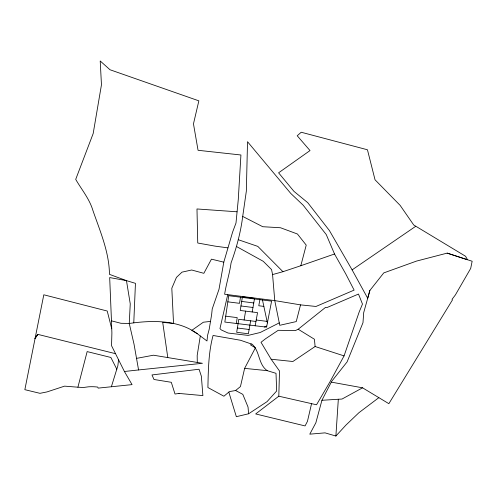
<?xml version="1.0" encoding="UTF-8"?>
<svg xmlns="http://www.w3.org/2000/svg" width="497" height="497" viewBox="0 0 497 497"><rect width="100%" height="100%" fill="white"/><g stroke="black" fill="none" stroke-linecap="round" stroke-linejoin="round"><path stroke-width="0.75" d="M118.547 359.735L117.864 365.724L111.371 386.759M278.805 396.196L279.5 370.998L271.151 359.225L261.018 342.296L265.51 338.78L278.233 330.3L295.435 330.573L298.188 329.231L325.566 307.363L326.964 307.556L358.486 294.056L362.475 304.071L359.163 312.029L344.061 355.895L330.095 381.603L316.533 404.782L278.805 396.196L255.669 413.945L305.065 425.923L307.45 421.357L311.563 403.651M136.712 358.343L153.48 355.206L202.428 363.301L138.57 369.948L134.022 344.154L129.257 323.454L130.251 303.878L126.468 280.631L109.682 277.562L111.465 320.845L120.939 323.292L129.257 323.454L133.774 322.857L135.451 283.352L126.468 280.631L109.464 274.35C109.197 252.029 100.059 231.155 92.889 210.405C89.503 198.93 81.62 189.612 75.706 179.38L93.181 133.525L101.463 84.776L100.208 60.969L109.992 69.742L198.856 100.841L193.47 123.846L198.054 150.293L240.921 154.989L238.268 199.651L235.994 223.023L232.596 232.118L223.793 262.167L219.015 289.235L212.219 308.991L211.641 314.533L209.212 329.169L207.616 335.239L206.976 340.979L197.228 333.667L191.799 330.356L203.372 322.218L210.337 321.422M335.885 436.031L338.327 399.253L342.011 399.048L362.562 387.815L388.853 403.682L452.475 299.896L452.015 299.374L455.389 294.926L470.696 268.411L472.15 261.248L447.163 253.122L416.548 261.074L383.752 272.909L369.88 290.453L363.692 312.656L362.984 322.69L347.099 361.897L331.704 381.317L321.926 400.29L315.856 422.792L309.786 434.161L325.038 432.862L335.885 436.031L345.974 425.065L358.94 412.69L378.838 397.668M242.704 216.431C240.703 232.31 236.529 247.866 231.068 262.894C229.645 273.462 226.197 283.675 224.638 294.243L274.76 300.61L300.542 304.872L315.993 306.463L354.125 290.105L345.757 273.909L334.524 253.998L326.262 234.578L303.176 205.211L290.764 193.432L247.518 141.713L246.344 191.121L242.704 216.431L262.758 226.719L280.513 227.75L297.43 234L306.22 245.114L300.822 265.727L282.948 271.697L272.567 274.58L274.76 300.61L279.761 325.299L296.237 321.584L300.542 304.872M200.31 335.978L197.185 355.43L197.284 362.456M236.28 323.491L237.224 317.62L225.713 316.179M240.492 297.2L239.517 303.319L227.837 301.841M244.102 319.987L245.586 311.134M250.637 320.807L248.376 333.773L236.684 332.313L238.79 319.316L255.943 321.472M252.184 311.967L254.557 298.393L242.43 296.852L240.225 310.457L257.539 312.638L255.154 325.858M259.881 299.66L258.782 305.754L263.851 306.394M227.732 294.64L219.96 328.598L221.277 329.927L228.036 333.033L248.09 335.4L260.18 332.518L279.271 322.882M251.159 343.918L250.668 345.024L255.421 347.782L244.623 368.37L240.455 386.554L235.615 390.512L229.421 391.605L223.905 396.221L207.901 387.53C208.305 370.141 208.479 352.317 213.076 335.469L240.523 340.265L252.215 344.284C259.993 351.329 258.167 364.313 267.175 370.65L276.009 373.322L276.674 390.971L267.044 401.651L248.606 413.777L236.342 416.685L228.819 392.108M111.744 328.815L107.228 311.029L43.804 294.789L24.85 389.673L39.977 393.326L46.991 391.922L64.56 386.144L77.905 387.2L87.155 351.596L110.868 357.467L116.82 369.228M369.88 290.453L367.705 298.268L352.112 269.877L329.412 230.558L307.749 202.689L293.932 191.339L278.593 172.819L310.016 150.566L297.212 135.756L301.225 132.245L367.445 149.771L375.036 179.796L400.147 205.385L413.709 224.973L465.602 256.29L467.491 259.745L447.163 253.122M37.834 334.375L34.989 338.451L37.834 334.375L115.521 353.678M352.112 269.877L415.585 226.39M344.061 355.895L315.11 346.515L292.863 361.505L271.151 359.225M264.379 327.014L266.79 326.057M300.822 265.727L334.524 253.998M111.465 320.845L111.893 332.971L111.545 345.713L124.412 371.495L138.57 369.948M133.774 322.857C155.101 320.211 179.181 320.484 197.228 333.667M321.926 400.29L338.327 399.253M236.994 211.79L196.98 208.964L197.744 243.008L215.164 246.145L227.874 247.86M77.905 387.2L83.341 387.511L88.323 386.828A32.392 21.141 11.4 0 1 97.058 387.008L97.791 387.101L98.114 388.12L132.053 384.628L124.412 371.495M267.175 370.65L244.623 368.37M256.203 320.012L267.069 321.379M237.38 328.02L249.121 329.486M241.691 301.43L253.762 302.959M240.958 305.966L252.967 307.481M331.549 382.168L362.562 387.815M223.793 262.167L211.461 259.148L203.845 273.319L191.68 270.001L181.995 272.145L176.447 277.388L171.807 288.26L173.546 323.466L162.705 322.348L167.8 357.623M238.256 239.709L257.813 246.388L282.948 271.697M235.615 390.512L242.803 394.351L248.034 407.043L248.606 413.777M236.516 246.531L263.248 261.304L271.567 269.598L272.567 274.58M298.188 329.231L314.415 339.24L315.11 346.515M262.478 299.989L267.398 322.913M228.744 295.709L224.843 322.056L266.578 327.156L271.592 301.145L228.744 295.709M179.007 393.438L175.012 394.022L171.303 382.305L153.989 379.484L151.983 374.937L199.048 369.24L201.36 376.223L202.888 395.593L179.007 393.438"/></g></svg>
